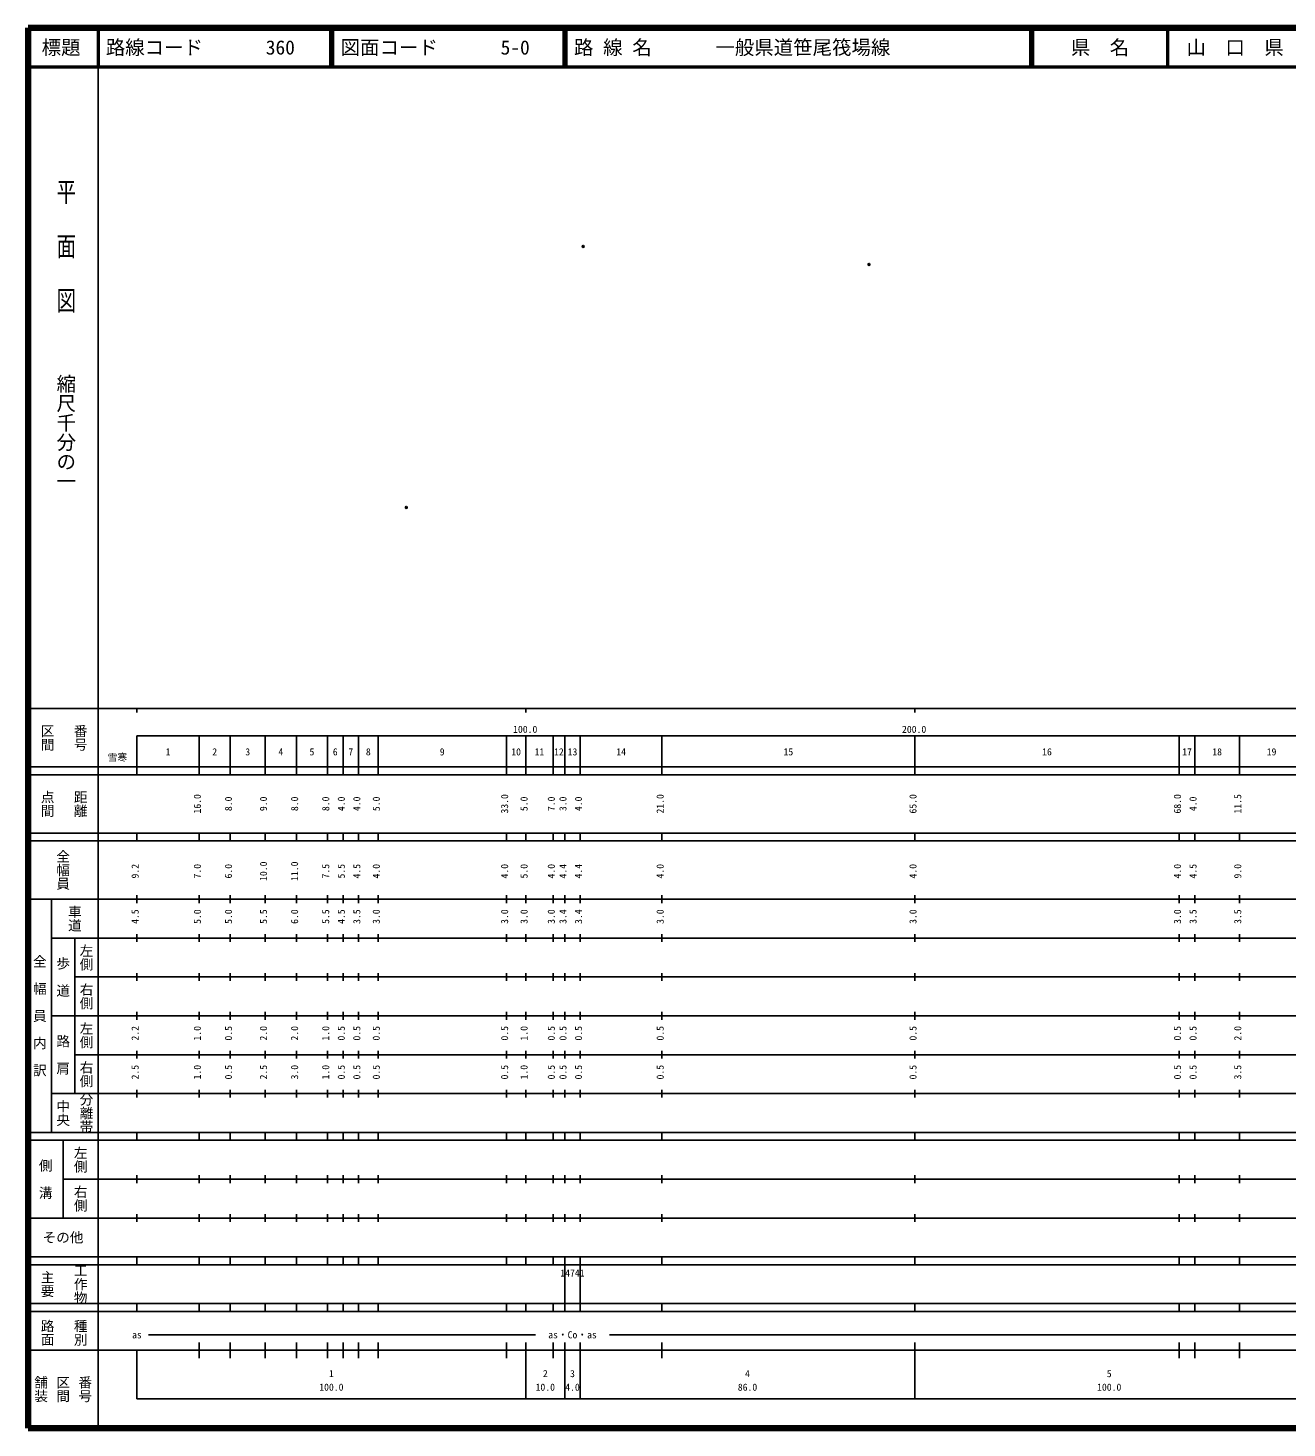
# Model space of a CAD drawing. Units: millimetres on the paper. Extents: x 40 to 680, y 20 to 380.
# Drawn here: x 40 to 363.7, y 20 to 380 of the extents above; entities that cross this region are included whole.
import ezdxf
from ezdxf.enums import TextEntityAlignment as Align

# ---------------------------------------------------------------- set-up
doc = ezdxf.new("R2010")
doc.units = ezdxf.units.MM
doc.header["$PDMODE"] = 32
doc.header["$PDSIZE"] = 0.5
doc.layers.add('M-OTRS', color=6, linetype='Continuous')
doc.layers.add('M-TTL-TXT', color=7, linetype='Continuous')
for name, color, linetype, lineweight in [('M-TTL', 2, 'Continuous', 140), ('M-TTL-BAND', 7, 'Continuous', 25), ('M-TTL-LINE', 7, 'Continuous', 50)]:
    doc.layers.add(name, color=color, linetype=linetype, lineweight=lineweight)
doc.styles.add('@ＭＳ ゴシック', font='')
doc.styles.add('ＭＳ ゴシック', font='')
doc.styles.get('@ＭＳ ゴシック').set_extended_font_data('@MS Gothic')
doc.styles.get('ＭＳ ゴシック').set_extended_font_data('MS Gothic')

msp = doc.modelspace()

# ---------------------------------------------------------------- linework, layer by layer
at = {"layer": 'M-OTRS'}
for p in [(182.75, 323.826), (256.237, 319.211), (137.272, 256.725)]:
    msp.add_point(p, dxfattribs=at)
at = {"layer": 'M-TTL'}
for p, q in [((40, 380), (40, 20)), ((680, 380), (40, 380)), ((40, 20), (680, 20))]:
    msp.add_line(p, q, dxfattribs=at)
at = {"layer": 'M-TTL-BAND'}
for p, q in [((58, 370), (58, 20)), ((40, 205), (579, 205)), ((68, 205), (68, 204)), ((168, 205), (168, 204)), ((268, 205), (268, 204)), ((68, 198), (579, 198)), ((68, 198), (68, 188)), ((84, 188), (84, 198)), ((92, 188), (92, 198)), ((101, 188), (101, 198)), ((109, 188), (109, 198)), ((117, 188), (117, 198)), ((121, 188), (121, 198)), ((125, 188), (125, 198)), ((130, 188), (130, 198)), ((163, 188), (163, 198)), ((168, 188), (168, 198)), ((175, 188), (175, 198)), ((178, 188), (178, 198)), ((182, 188), (182, 198)), ((203, 188), (203, 198)), ((268, 188), (268, 198)), ((336, 188), (336, 198)), ((340, 188), (340, 198)), ((351.5, 188), (351.5, 198)), ((40, 190), (579, 190)), ((40, 188), (579, 188)), ((40, 173), (579, 173)), ((68, 171), (68, 173)), ((84, 171), (84, 173)), ((92, 171), (92, 173)), ((101, 171), (101, 173)), ((109, 171), (109, 173)), ((117, 171), (117, 173)), ((121, 171), (121, 173)), ((125, 171), (125, 173)), ((130, 171), (130, 173)), ((163, 171), (163, 173)), ((168, 171), (168, 173)), ((175, 171), (175, 173)), ((178, 171), (178, 173)), ((182, 171), (182, 173)), ((203, 171), (203, 173)), ((268, 171), (268, 173)), ((336, 171), (336, 173)), ((340, 171), (340, 173)), ((351.5, 171), (351.5, 173)), ((40, 171), (579, 171)), ((40, 156), (579, 156)), ((46, 96), (46, 156)), ((68, 155), (68, 157)), ((84, 155), (84, 157)), ((92, 155), (92, 157)), ((101, 155), (101, 157)), ((109, 155), (109, 157)), ((117, 155), (117, 157)), ((121, 155), (121, 157)), ((125, 155), (125, 157)), ((130, 155), (130, 157)), ((163, 155), (163, 157)), ((168, 155), (168, 157)), ((175, 155), (175, 157)), ((178, 155), (178, 157)), ((182, 155), (182, 157)), ((203, 155), (203, 157)), ((268, 155), (268, 157)), ((336, 155), (336, 157)), ((340, 155), (340, 157)), ((351.5, 155), (351.5, 157)), ((46, 146), (579, 146)), ((52, 146), (52, 106)), ((68, 145), (68, 147)), ((84, 145), (84, 147)), ((92, 145), (92, 147)), ((101, 145), (101, 147)), ((109, 145), (109, 147)), ((117, 145), (117, 147)), ((121, 145), (121, 147)), ((125, 145), (125, 147)), ((130, 145), (130, 147)), ((163, 145), (163, 147)), ((168, 145), (168, 147)), ((175, 145), (175, 147)), ((178, 145), (178, 147)), ((182, 145), (182, 147)), ((203, 145), (203, 147)), ((268, 145), (268, 147)), ((336, 145), (336, 147)), ((340, 145), (340, 147)), ((351.5, 145), (351.5, 147)), ((68, 135), (68, 137)), ((84, 135), (84, 137)), ((92, 135), (92, 137)), ((101, 135), (101, 137)), ((109, 135), (109, 137)), ((117, 135), (117, 137)), ((121, 135), (121, 137)), ((125, 135), (125, 137)), ((130, 135), (130, 137)), ((163, 135), (163, 137)), ((168, 135), (168, 137)), ((175, 135), (175, 137)), ((178, 135), (178, 137)), ((182, 135), (182, 137)), ((203, 135), (203, 137)), ((268, 135), (268, 137)), ((336, 135), (336, 137)), ((340, 135), (340, 137)), ((351.5, 135), (351.5, 137)), ((52, 136), (579, 136)), ((46, 126), (579, 126)), ((68, 125), (68, 127)), ((84, 125), (84, 127)), ((92, 125), (92, 127)), ((101, 125), (101, 127)), ((109, 125), (109, 127)), ((117, 125), (117, 127)), ((121, 125), (121, 127)), ((125, 125), (125, 127)), ((130, 125), (130, 127)), ((163, 125), (163, 127)), ((168, 125), (168, 127)), ((175, 125), (175, 127)), ((178, 125), (178, 127)), ((182, 125), (182, 127)), ((203, 125), (203, 127)), ((268, 125), (268, 127)), ((336, 125), (336, 127)), ((340, 125), (340, 127)), ((351.5, 125), (351.5, 127)), ((52, 116), (579, 116)), ((68, 115), (68, 117)), ((84, 115), (84, 117)), ((92, 115), (92, 117)), ((101, 115), (101, 117)), ((109, 115), (109, 117)), ((117, 115), (117, 117)), ((121, 115), (121, 117)), ((125, 115), (125, 117)), ((130, 115), (130, 117)), ((163, 115), (163, 117)), ((168, 115), (168, 117)), ((175, 115), (175, 117)), ((178, 115), (178, 117)), ((182, 115), (182, 117)), ((203, 115), (203, 117)), ((268, 115), (268, 117)), ((336, 115), (336, 117)), ((340, 115), (340, 117)), ((351.5, 115), (351.5, 117)), ((46, 106), (579, 106)), ((68, 105), (68, 107)), ((84, 105), (84, 107)), ((92, 105), (92, 107)), ((101, 105), (101, 107)), ((109, 105), (109, 107)), ((117, 105), (117, 107)), ((121, 105), (121, 107)), ((125, 105), (125, 107)), ((130, 105), (130, 107)), ((163, 105), (163, 107)), ((168, 105), (168, 107)), ((175, 105), (175, 107)), ((178, 105), (178, 107)), ((182, 105), (182, 107)), ((203, 105), (203, 107)), ((268, 105), (268, 107)), ((336, 105), (336, 107)), ((340, 105), (340, 107)), ((351.5, 105), (351.5, 107)), ((40, 96), (579, 96)), ((40, 94), (579, 94)), ((49, 94), (49, 74)), ((68, 94), (68, 96)), ((84, 94), (84, 96)), ((92, 94), (92, 96)), ((101, 94), (101, 96)), ((109, 94), (109, 96)), ((117, 94), (117, 96)), ((121, 94), (121, 96)), ((125, 94), (125, 96)), ((130, 94), (130, 96)), ((163, 94), (163, 96)), ((168, 94), (168, 96)), ((175, 94), (175, 96)), ((178, 94), (178, 96)), ((182, 94), (182, 96)), ((203, 94), (203, 96)), ((268, 94), (268, 96)), ((336, 94), (336, 96)), ((340, 94), (340, 96)), ((351.5, 94), (351.5, 96)), ((49, 84), (579, 84)), ((68, 83), (68, 85)), ((84, 83), (84, 85)), ((92, 83), (92, 85)), ((101, 83), (101, 85)), ((109, 83), (109, 85)), ((117, 83), (117, 85)), ((121, 83), (121, 85)), ((125, 83), (125, 85)), ((130, 83), (130, 85)), ((163, 83), (163, 85)), ((168, 83), (168, 85)), ((175, 83), (175, 85)), ((178, 83), (178, 85)), ((182, 83), (182, 85)), ((203, 83), (203, 85)), ((268, 83), (268, 85)), ((336, 83), (336, 85)), ((340, 83), (340, 85)), ((351.5, 83), (351.5, 85)), ((40, 74), (579, 74)), ((68, 73), (68, 75)), ((84, 73), (84, 75)), ((92, 73), (92, 75)), ((101, 73), (101, 75)), ((109, 73), (109, 75)), ((117, 73), (117, 75)), ((121, 73), (121, 75)), ((125, 73), (125, 75)), ((130, 73), (130, 75)), ((163, 73), (163, 75)), ((168, 73), (168, 75)), ((175, 73), (175, 75)), ((178, 73), (178, 75)), ((182, 73), (182, 75)), ((203, 73), (203, 75)), ((268, 73), (268, 75)), ((336, 73), (336, 75)), ((340, 73), (340, 75)), ((351.5, 73), (351.5, 75)), ((40, 64), (579, 64)), ((40, 62), (579, 62)), ((68, 62), (68, 64)), ((84, 62), (84, 64)), ((92, 62), (92, 64)), ((101, 62), (101, 64)), ((109, 62), (109, 64)), ((117, 62), (117, 64)), ((121, 62), (121, 64)), ((125, 62), (125, 64)), ((130, 62), (130, 64)), ((163, 62), (163, 64)), ((168, 62), (168, 64)), ((175, 62), (175, 64)), ((178, 62), (178, 64)), ((178, 52), (178, 62)), ((182, 62), (182, 64)), ((182, 52), (182, 62)), ((203, 62), (203, 64)), ((268, 62), (268, 64)), ((336, 62), (336, 64)), ((340, 62), (340, 64)), ((351.5, 62), (351.5, 64)), ((40, 52), (579, 52)), ((68, 50), (68, 52)), ((84, 50), (84, 52)), ((92, 50), (92, 52)), ((101, 50), (101, 52)), ((109, 50), (109, 52)), ((117, 50), (117, 52)), ((121, 50), (121, 52)), ((125, 50), (125, 52)), ((130, 50), (130, 52)), ((163, 50), (163, 52)), ((168, 50), (168, 52)), ((175, 50), (175, 52)), ((178, 50), (178, 52)), ((182, 50), (182, 52)), ((203, 50), (203, 52)), ((268, 50), (268, 52)), ((336, 50), (336, 52)), ((340, 50), (340, 52)), ((351.5, 50), (351.5, 52)), ((40, 50), (579, 50)), ((71, 44), (170.5, 44)), ((189.5, 44), (565, 44)), ((40, 40), (579, 40)), ((68, 40), (68, 27.5)), ((84, 38), (84, 42)), ((92, 38), (92, 42)), ((101, 38), (101, 42)), ((109, 38), (109, 42)), ((117, 38), (117, 42)), ((121, 38), (121, 42)), ((125, 38), (125, 42)), ((130, 38), (130, 42)), ((163, 38), (163, 42)), ((168, 27.5), (168, 42)), ((175, 38), (175, 42)), ((178, 27.5), (178, 42)), ((182, 27.5), (182, 42)), ((203, 38), (203, 42)), ((268, 27.5), (268, 42)), ((336, 38), (336, 42)), ((340, 38), (340, 42)), ((351.5, 38), (351.5, 42)), ((68, 27.5), (579, 27.5))]:
    msp.add_line(p, q, dxfattribs=at)
at = {"layer": 'M-TTL-LINE'}
for p, q in [((58, 380), (58, 370)), ((117.75, 380), (117.75, 370)), ((118.25, 380), (118.25, 370)), ((177.75, 380), (177.75, 370)), ((178.25, 380), (178.25, 370)), ((297.75, 380), (297.75, 370)), ((298.25, 380), (298.25, 370)), ((333, 380), (333, 370)), ((40, 370), (680, 370))]:
    msp.add_line(p, q, dxfattribs=at)

# ---------------------------------------------------------------- texts
at = {"layer": 'M-TTL-BAND', "style": '@ＭＳ ゴシック', "width": 1.4}
msp.add_text('平  面  図', height=3.666, rotation=270, dxfattribs=at).set_placement((49.777, 306.475), align=Align.MIDDLE_RIGHT)
at = {"layer": 'M-TTL-BAND', "style": '@ＭＳ ゴシック'}
msp.add_text('縮尺千分の一', height=3.666, rotation=270, dxfattribs=at).set_placement((49.777, 261.03), align=Align.MIDDLE_RIGHT)
for s, p in [('区間', (45, 197.5)), ('番号', (53.5, 197.5)), ('点間', (45, 180.5)), ('距離', (53.5, 180.5)), ('全幅員', (49, 163.5)), ('車道', (52, 151)), ('左側', (55, 141)), ('全\u3000幅\u3000員\u3000内\u3000訳', (43, 126)), ('歩\u3000道', (49, 136)), ('右側', (55, 131)), ('左側', (55, 121)), ('路\u3000肩', (49, 116)), ('右側', (55, 111)), ('分離帯', (55, 101)), ('中央', (49, 101)), ('左側', (53.5, 89)), ('側\u3000溝', (44.5, 84)), ('右側', (53.5, 79)), ('工作物', (53.5, 57)), ('主要', (45, 57)), ('路面', (45, 44.5)), ('種別', (53.5, 44.5)), ('舗装', (43.333, 30)), ('区間', (49, 30)), ('番号', (54.667, 30))]:
    msp.add_text(s, height=2.566, rotation=270, dxfattribs=at).set_placement(p, align=Align.MIDDLE_CENTER)
at = {"layer": 'M-TTL-BAND', "style": 'ＭＳ ゴシック'}
for s, p in [('100.0', (167.844, 198.195)), ('200.0', (267.844, 198.195)), ('1', (76, 192.405)), ('2', (88, 192.405)), ('3', (96.5, 192.405)), ('4', (105, 192.405)), ('5', (113, 192.405)), ('6', (119, 192.405)), ('7', (123, 192.405)), ('8', (127.5, 192.405)), ('9', (146.5, 192.405)), ('10', (165.5, 192.405)), ('11', (171.5, 192.405)), ('12', (176.5, 192.405)), ('13', (180, 192.405)), ('14', (192.5, 192.405)), ('15', (235.5, 192.405)), ('16', (302, 192.405)), ('17', (338, 192.405)), ('18', (345.75, 192.405)), ('19', (359.75, 192.405)), ('as', (68, 42.5)), ('as・Co・as', (180, 42.5)), ('1', (118, 32.523)), ('2', (173, 32.523)), ('3', (180, 32.523)), ('4', (225, 32.523)), ('5', (318, 32.523)), ('100.0', (118, 29.033)), ('10.0', (173, 29.033)), ('4.0', (180, 29.033)), ('86.0', (225, 29.033)), ('100.0', (318, 29.033))]:
    msp.add_text(s, height=1.833, dxfattribs=at).set_placement(p, align=Align.BOTTOM_CENTER)
msp.add_text('雪寒', height=1.833, dxfattribs=at).set_placement((65.5, 191), align=Align.BOTTOM_RIGHT)
for s, p in [('16.0', (85, 180.5)), ('8.0', (93, 180.5)), ('9.0', (102, 180.5)), ('8.0', (110, 180.5)), ('8.0', (118, 180.5)), ('4.0', (122, 180.5)), ('4.0', (126, 180.5)), ('5.0', (131, 180.5)), ('33.0', (164, 180.5)), ('5.0', (169, 180.5)), ('7.0', (176, 180.5)), ('3.0', (179, 180.5)), ('4.0', (183, 180.5)), ('21.0', (204, 180.5)), ('65.0', (269, 180.5)), ('68.0', (337, 180.5)), ('4.0', (341, 180.5)), ('11.5', (352.5, 180.5)), ('9.2', (69, 163.174)), ('7.0', (85, 163.174)), ('6.0', (93, 163.174)), ('10.0', (102, 163.174)), ('11.0', (110, 163.174)), ('7.5', (118, 163.174)), ('5.5', (122, 163.174)), ('4.5', (126, 163.174)), ('4.0', (131, 163.174)), ('4.0', (164, 163.174)), ('5.0', (169, 163.174)), ('4.0', (176, 163.174)), ('4.4', (179, 163.174)), ('4.4', (183, 163.174)), ('4.0', (204, 163.174)), ('4.0', (269, 163.174)), ('4.0', (337, 163.174)), ('4.5', (341, 163.174)), ('9.0', (352.5, 163.174)), ('4.5', (69, 151.5)), ('5.0', (85, 151.5)), ('5.0', (93, 151.5)), ('5.5', (102, 151.5)), ('6.0', (110, 151.5)), ('5.5', (118, 151.5)), ('4.5', (122, 151.5)), ('3.5', (126, 151.5)), ('3.0', (131, 151.5)), ('3.0', (164, 151.5)), ('3.0', (169, 151.5)), ('3.0', (176, 151.5)), ('3.4', (179, 151.5)), ('3.4', (183, 151.5)), ('3.0', (204, 151.5)), ('3.0', (269, 151.5)), ('3.0', (337, 151.5)), ('3.5', (341, 151.5)), ('3.5', (352.5, 151.5)), ('2.2', (69, 121.5)), ('1.0', (85, 121.5)), ('0.5', (93, 121.5)), ('2.0', (102, 121.5)), ('2.0', (110, 121.5)), ('1.0', (118, 121.5)), ('0.5', (122, 121.5)), ('0.5', (126, 121.5)), ('0.5', (131, 121.5)), ('0.5', (164, 121.5)), ('1.0', (169, 121.5)), ('0.5', (176, 121.5)), ('0.5', (179, 121.5)), ('0.5', (183, 121.5)), ('0.5', (204, 121.5)), ('0.5', (269, 121.5)), ('0.5', (337, 121.5)), ('0.5', (341, 121.5)), ('2.0', (352.5, 121.5)), ('2.5', (69, 111.5)), ('1.0', (85, 111.5)), ('0.5', (93, 111.5)), ('2.5', (102, 111.5)), ('3.0', (110, 111.5)), ('1.0', (118, 111.5)), ('0.5', (122, 111.5)), ('0.5', (126, 111.5)), ('0.5', (131, 111.5)), ('0.5', (164, 111.5)), ('1.0', (169, 111.5)), ('0.5', (176, 111.5)), ('0.5', (179, 111.5)), ('0.5', (183, 111.5)), ('0.5', (204, 111.5)), ('0.5', (269, 111.5)), ('0.5', (337, 111.5)), ('0.5', (341, 111.5)), ('3.5', (352.5, 111.5))]:
    msp.add_text(s, height=1.833, rotation=90, dxfattribs=at).set_placement(p, align=Align.BOTTOM_CENTER)
msp.add_text('その他', height=2.566, dxfattribs=at).set_placement((49, 69), align=Align.MIDDLE_CENTER)
msp.add_text('14741', height=1.833, dxfattribs=at).set_placement((176.875, 58.405), align=Align.BOTTOM_LEFT)
at = {"layer": 'M-TTL-TXT', "style": 'ＭＳ ゴシック'}
for s, p in [('標題', (48.5, 375)), ('県\u3000名', (315.625, 375)), ('山\u3000口\u3000県', (350.375, 375))]:
    msp.add_text(s, height=3.666, dxfattribs=at).set_placement(p, align=Align.MIDDLE_CENTER)
for s, p in [('路線コード', (60, 375)), ('360', (101.142, 375)), ('図面コード', (120.38, 375)), ('5-0', (161.521, 375)), ('路 線 名', (180.38, 375)), ('一般県道笹尾筏場線', (216.734, 375))]:
    msp.add_text(s, height=3.666, dxfattribs=at).set_placement(p, align=Align.MIDDLE_LEFT)

doc.saveas('drawing.dxf')
